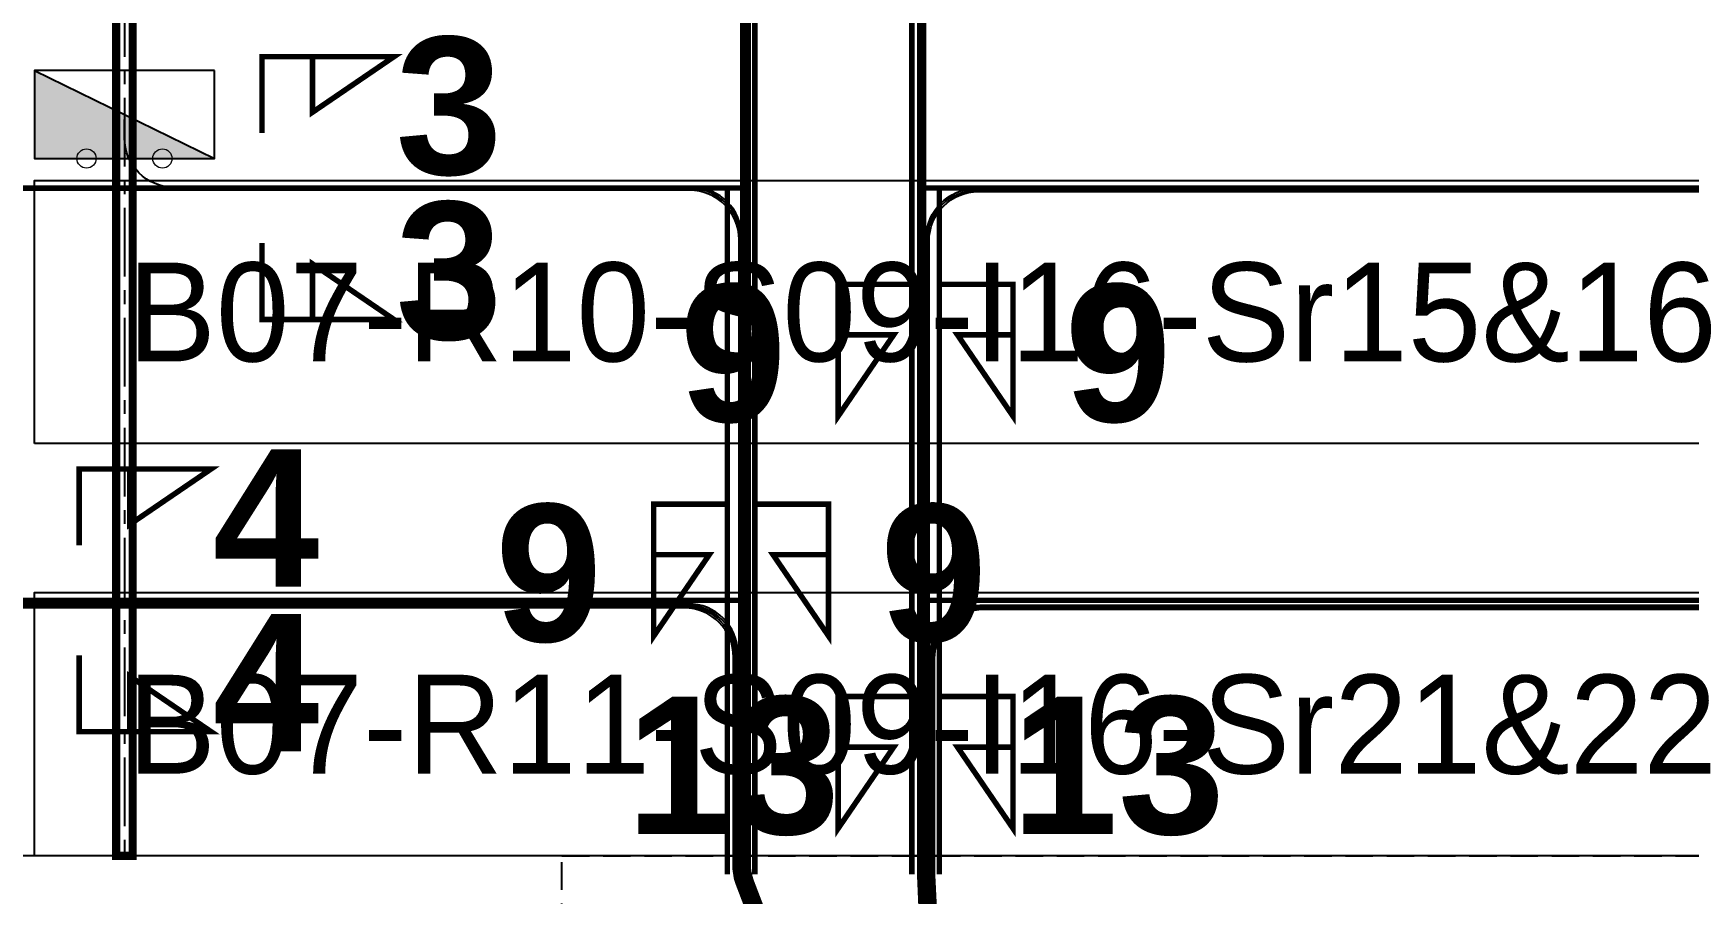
# Model space of a CAD drawing. Header units: metres. Extents: x 529751 to 530334, y 2674512 to 2674787.
# Drawn here: x 530009.9 to 530040.01, y 2674706.1 to 2674721.76 of the extents above; entities that cross this region are included whole.
import ezdxf
from ezdxf.enums import TextEntityAlignment as Align

# ---------------------------------------------------------------- set-up
doc = ezdxf.new("R2010")
doc.units = ezdxf.units.M
doc.linetypes.add('CENTER', pattern=[2, 1.25, -0.25, 0.25, -0.25])
doc.linetypes.add('DASHED', pattern=[0.75, 0.5, -0.25])
for name, color, linetype in [('DC Trench BL-07', 40, 'Continuous'), ('E-Inverter Grouping', 2, 'Continuous'), ('IDT', 7, 'Continuous'), ('Inverter Block-07', 7, 'Continuous'), ('LT Cable(AG) INV to LT Panel BL-07', 2, 'Continuous'), ('Messenger Wire Block-07 (Master Path)', 30, 'Continuous'), ('Messenger Wire Block-07 (MW Path)', 191, 'Continuous'), ('Messenger Wire Exc Link', 7, 'Continuous'), ('MMS Table Block-07', 8, 'Continuous'), ('Plan Line - DC BL-07', 40, 'Continuous'), ('Section Marking BL-07', 2, 'Continuous')]:
    doc.layers.add(name, color=color, linetype=linetype)
doc.layers.add('PILE', color=1, linetype='Continuous', lineweight=15)
doc.styles.add('BoldTextStyle', font='arialbd.ttf')
doc.styles.get("Standard").update_dxf_attribs({"font": 'Adani Regular.ttf'})

# ---------------------------------------------------------------- blocks, each defined once
blk = doc.blocks.new('MMS Table (32.292 x 4.788)')
at = {"color": 0}
blk.add_lwpolyline([(0, -0.002), (0, 4.786), (32.292, 4.786), (32.292, -0.002)], close=True, dxfattribs=at)
at = {"color": 7}
blk.add_attdef('ID1', text='', height=1.8, dxfattribs=at).set_placement((16.146, 2.392), align=Align.MIDDLE_CENTER)
blk = doc.blocks.new('Inverter Block')
h = blk.add_hatch(color=0)
h.dxf.hatch_style = 1
h.paths.add_polyline_path([(-1.45626680040732, 2.268553860427346), (-1.45626680040732, 0.8461538604460657), (1.456266799941659, 0.8461538604460657)])
at = {"color": 0}
blk.add_lwpolyline([(1.456266799941659, 2.268553860427346), (-1.45626680040732, 2.268553860427346), (-1.45626680040732, 0.8461538604460657), (1.456266799941659, 0.8461538604460657)], close=True, dxfattribs=at)
blk.add_lwpolyline([(-1.45626680040732, 2.268553860427346), (1.456266799941659, 0.8461538604460657)], dxfattribs=at)
at = {"layer": 'PILE'}
for centre in [(-0.6133333332836628, 0.8461538517731242), (0.6133333332836628, 0.8461538691190071)]:
    blk.add_circle(centre, 0.1555555555588536, dxfattribs=at)
at = {"color": 7}
blk.add_attdef('ID', (-1.45626680040732, 3.006027238734532), '', height=1.8, dxfattribs=at)
blk = doc.blocks.new('IDT')
at = {"layer": 'IDT', "color": 243, "linetype": 'DASHED'}
blk.add_lwpolyline([(45.49999999962691, 32.58580025943296), (45.4999999996269, -4.032314963696315), (-1.30442248516332e-09, -4.032314963696308), (-1.304414354308392e-09, 32.58580025943297)], close=True, dxfattribs=at)

msp = doc.modelspace()

# ---------------------------------------------------------------- linework, layer by layer
at = {"layer": 'DC Trench BL-07', "color": 40, "const_width": 0.15}
msp.add_lwpolyline([(530011.715, 2674786.577), (530011.415, 2674786.577), (530011.415, 2674706.789), (530011.715, 2674706.789)], close=True, dxfattribs=at)
at = {"layer": 'E-Inverter Grouping'}
msp.add_lwpolyline([(530042.2192843688, 2674706.789169281), (529945.1432843688, 2674706.789169281), (529945.1432843688, 2674726.57716928), (529977.5352843688, 2674726.57716928), (529977.5352843688, 2674734.07716928), (530042.2192843688, 2674734.07716928)], close=True, dxfattribs=at)
at = {"layer": 'LT Cable(AG) INV to LT Panel BL-07'}
for points in [[(530034.9672512622, 2674691.824607895), (530032.3280925101, 2674691.824607895, -0.1608732800929941), (530031.792042292, 2674692.001662417), (530030.293972824, 2674693.112452221, 0.1032748659291951), (530029.933871137, 2674693.187632983), (530024.1857843694, 2674693.187632983, -0.4142135623936106), (530023.2857843692, 2674694.087632983), (530023.2857843692, 2674705.271413559, 0.09116602488702842), (530023.2269258526, 2674705.591540105), (530022.9507594894, 2674706.317174975, -0.09116602490241521), (530022.8919009728, 2674706.63730152), (530022.8919009728, 2674778.14966928, 0.414213562373095), (530021.9919009728, 2674779.04966928), (529818.1135845185, 2674779.04966928, -0.414213562373095), (529817.2135845185, 2674779.94966928), (529817.2135845185, 2674780.189769275)], [(530032.9763580416, 2674691.849607895), (530032.3350533935, 2674691.849607895, -0.160730767332005), (530031.7994049862, 2674692.026364655), (530030.2991922358, 2674693.137452221, 0.1032748659037654), (530029.939090549, 2674693.212632983), (530024.2107843691, 2674693.212632983, -0.414213562373095), (530023.3107843691, 2674694.112632983), (530023.3107843691, 2674705.276010063, 0.09116602488702842), (530023.2519258525, 2674705.596136609), (530022.9757594893, 2674706.321771479, -0.09116602490241521), (530022.9169009727, 2674706.641898024), (530022.9169009727, 2674778.17466928, 0.414213562373095), (530022.0169009727, 2674779.07466928), (529915.2895845185, 2674779.07466928, -0.414213562373095), (529914.3895845185, 2674779.97466928), (529914.3895845185, 2674780.189769275)], [(530032.9763580416, 2674691.874607895), (530032.3420089537, 2674691.874607895, -0.1605889471216915), (530031.8067605869, 2674692.051068549), (530030.3044116478, 2674693.162452221, 0.1032748658955891), (530029.944309961, 2674693.237632983), (530024.2357843692, 2674693.237632983, -0.414213562373095), (530023.3357843691, 2674694.137632983), (530023.3357843691, 2674705.280606567, 0.09116602484932376), (530023.2769258524, 2674705.600733113), (530023.0007594895, 2674706.326367983, -0.09116602482896763), (530022.9419009727, 2674706.646494528), (530022.9419009727, 2674778.19966928, 0.414213562373095), (530022.0419009727, 2674779.09966928), (530012.4655845185, 2674779.09966928, -0.414213562373095), (530011.5655845185, 2674779.99966928), (530011.5655845185, 2674780.187769276)], [(530032.7297259909, 2674691.903058467), (530033.2737900382, 2674693.051564918, 0.1110529009154875), (530033.360435484, 2674693.436862685), (530033.360435484, 2674696.2730174, 0.214018632209244), (530033.0589023173, 2674696.945205952), (530026.3446447935, 2674702.923082886, -0.2140186322223005), (530026.0431116269, 2674703.595271438), (530026.043111627, 2674705.392493652, 0.01142490911219348), (530026.0421720668, 2674705.433607223), (530025.9967239292, 2674706.427454803, -0.01142490909771339), (530025.995784369, 2674706.468568373), (530025.995784369, 2674778.17466928, -0.414213562373095), (530026.895784369, 2674779.07466928), (530072.0729842186, 2674779.07466928, 0.414213562373095), (530072.9729842186, 2674779.97466928), (530072.9729842186, 2674780.187769276)], [(530034.9672512622, 2674691.749607896), (530032.3071776861, 2674691.749607896, -0.1613050226416307), (530031.7699113016, 2674691.927565769), (530030.2783145879, 2674693.037452221, 0.1032748659539574), (530029.9182129009, 2674693.112632983), (530024.1107843693, 2674693.112632983, -0.414213562393429), (530023.2107843691, 2674694.012632983), (530023.2107843691, 2674705.257624047, 0.09116602488702842), (530023.1519258525, 2674705.577750593), (530022.8757594894, 2674706.303385463, -0.09116602490241521), (530022.8169009727, 2674706.623512009), (530022.8169009727, 2674748.07466928, 0.414213562373095), (530021.9169009727, 2674748.97466928), (529818.1135845185, 2674748.97466928, -0.414213562373095), (529817.2135845185, 2674749.87466928), (529817.2135845185, 2674750.189769275)], [(530034.9672512622, 2674691.774607895), (530032.3141546798, 2674691.774607895, -0.1611604026323243), (530031.7772954844, 2674691.952262961), (530030.2835339999, 2674693.062452221, 0.1032748659456602), (530029.9234323129, 2674693.137632983), (530024.1357843693, 2674693.137632983, -0.4142135623934891), (530023.2357843692, 2674694.037632983), (530023.2357843692, 2674705.262220552, 0.09116602484932376), (530023.1769258524, 2674705.582347097), (530022.9007594895, 2674706.307981967, -0.09116602482896763), (530022.8419009728, 2674706.628108513), (530022.8419009728, 2674748.09966928, 0.414213562373095), (530021.9419009727, 2674748.99966928), (529915.2895845185, 2674748.99966928, -0.414213562373095), (529914.3895845185, 2674749.89966928), (529914.3895845185, 2674750.189769275)], [(530034.9672512622, 2674691.799607895), (530032.3211262797, 2674691.799607895, -0.1610164901726146), (530031.7846724692, 2674691.976961848), (530030.288753412, 2674693.087452221, 0.1032748659374062), (530029.928651725, 2674693.162632983), (530024.1607843693, 2674693.162632983, -0.4142135623935497), (530023.2607843692, 2674694.062632983), (530023.2607843692, 2674705.266817056, 0.09116602484932376), (530023.2019258525, 2674705.586943601), (530022.9257594895, 2674706.312578471, -0.09116602482896763), (530022.8669009728, 2674706.632705017), (530022.8669009728, 2674748.12466928, 0.414213562373095), (530021.9669009728, 2674749.02466928), (530012.4655845185, 2674749.02466928, -0.414213562373095), (530011.5655845185, 2674749.92466928), (530011.5655845185, 2674750.187769276)], [(530037.124251262, 2674691.674607896), (530032.2862141087, 2674691.674607896, -0.1617431794385574), (530031.7477152145, 2674691.853484508), (530030.2626563521, 2674692.962452221, 0.1032748659251984), (530029.9025546652, 2674693.037632983), (530024.0357843693, 2674693.037632983, -0.4142135623932508), (530023.1357843692, 2674693.937632983), (530023.1357843692, 2674705.243834536, 0.09116602488702842), (530023.0769258526, 2674705.563961082), (530022.8007594894, 2674706.289595952, -0.09116602490241521), (530022.7419009728, 2674706.609722497), (530022.7419009728, 2674717.99966928, 0.414213562373095), (530021.8419009728, 2674718.89966928), (529818.1135845185, 2674718.89966928, -0.414213562373095), (529817.2135845185, 2674719.79966928), (529817.2135845185, 2674720.189769275)], [(530037.124251262, 2674691.699607896), (530032.2932074246, 2674691.699607896, -0.1615964057652998), (530031.7551212024, 2674691.878176528), (530030.267875764, 2674692.987452221, 0.1032748659169098), (530029.9077740771, 2674693.062632983), (530024.0607843694, 2674693.062632983, -0.4142135623933099), (530023.1607843692, 2674693.962632983), (530023.1607843692, 2674705.24843104, 0.09116602491179598), (530023.1019258525, 2674705.568557586), (530022.8257594893, 2674706.294192456, -0.0911660249047674), (530022.7669009727, 2674706.614319001), (530022.7669009728, 2674718.02466928, 0.4142135623758648), (530021.8669009728, 2674718.92466928), (529915.2895845185, 2674718.92466928, -0.414213562373095), (529914.3895845185, 2674719.82466928), (529914.3895845185, 2674720.189769275)], [(530037.124251262, 2674691.724607896), (530032.3001952762, 2674691.724607896, -0.1614503553346443), (530031.7625198864, 2674691.902870287), (530030.2730951761, 2674693.012452221, 0.1032748659622984), (530029.912993489, 2674693.087632983), (530024.0857843693, 2674693.087632983, -0.4142135623933694), (530023.1857843691, 2674693.987632983), (530023.1857843691, 2674705.253027544, 0.09116602486226091), (530023.1269258524, 2674705.573154089), (530022.8507594896, 2674706.298788959, -0.09116602484182933), (530022.7919009728, 2674706.618915504), (530022.7919009727, 2674718.04966928, 0.4142135623703297), (530021.8919009727, 2674718.94966928), (530012.4655845185, 2674718.94966928, -0.414213562373095), (530011.5655845185, 2674719.84966928), (530011.5655845185, 2674720.187769276)], [(530037.7145009708, 2674690.362913748), (530037.7145009708, 2674690.674607896, 0.4142135623503636), (530036.8145009708, 2674691.574607896), (530032.2581857154, 2674691.574607896, -0.162337611421643), (530031.7180175023, 2674691.754734087), (530030.2417787043, 2674692.862452222, 0.1032748659755237), (530029.8816770173, 2674692.937632984), (530023.9357843694, 2674692.937632983, -0.4142135624129404), (530023.0357843692, 2674693.837632983), (530023.0357843692, 2674705.22544852, 0.09116602488702842), (530022.9769258526, 2674705.545575066), (530022.7007594894, 2674706.271209936, -0.09116602490241521), (530022.6419009728, 2674706.591336482), (530022.6419009728, 2674710.39966928, 0.414213562373095), (530021.7419009728, 2674711.29966928), (530009.2787843688, 2674711.29966928, 0.414213562373095), (530008.3787843687, 2674710.39966928), (530008.3787843687, 2674689.69966928, -0.414213562373095), (530007.4787843687, 2674688.79966928), (529785.7215845186, 2674688.79966928, -0.414213562373095), (529784.8215845185, 2674689.69966928), (529784.8215845185, 2674690.189769275)], [(530037.7395009708, 2674690.362913748), (530037.7395009708, 2674690.699607896, 0.4142135623503636), (530036.8395009708, 2674691.599607896), (530032.2652011317, 2674691.599607896, -0.1621878920467523), (530031.7254530671, 2674691.779419013), (530030.2469981163, 2674692.887452221, 0.1032748659503297), (530029.8868964292, 2674692.962632983), (530023.9607843693, 2674692.962632983, -0.4142135623930754), (530023.0607843691, 2674693.862632983), (530023.0607843691, 2674705.230045024, 0.09116602488702842), (530023.0019258525, 2674705.55017157), (530022.7257594893, 2674706.27580644, -0.09116602490241521), (530022.6669009727, 2674706.595932986), (530022.6669009727, 2674710.42466928, 0.414213562373095), (530021.7669009727, 2674711.32466928), (530009.2537843689, 2674711.32466928, 0.414213562373095), (530008.3537843688, 2674710.42466928), (530008.3537843688, 2674689.72466928, -0.414213562373095), (530007.4537843688, 2674688.82466928), (529850.5055845185, 2674688.82466928, -0.414213562373095), (529849.6055845185, 2674689.72466928), (529849.6055845185, 2674690.189769275)], [(530037.7645009708, 2674690.362913748), (530037.7645009708, 2674690.724607896, 0.4142135623503636), (530036.8645009708, 2674691.624607896), (530032.2722109865, 2674691.624607896, -0.1620389171070943), (530031.7328811833, 2674691.804105735), (530030.2522175282, 2674692.912452221, 0.1032748659419083), (530029.8921158412, 2674692.987632983), (530023.9857843693, 2674692.987632983, -0.4142135623931337), (530023.0857843691, 2674693.887632983), (530023.0857843691, 2674705.234641528, 0.09116602492473314), (530023.0269258524, 2674705.554768074), (530022.7507594895, 2674706.280402943, -0.0911660249176253), (530022.6919009727, 2674706.600529489), (530022.6919009727, 2674710.44966928, 0.414213562373095), (530021.7919009727, 2674711.34966928), (530009.2287843688, 2674711.34966928, 0.414213562373095), (530008.3287843688, 2674710.44966928), (530008.3287843688, 2674689.74966928, -0.414213562373095), (530007.4287843688, 2674688.84966928), (529915.2895845185, 2674688.84966928, -0.414213562373095), (529914.3895845185, 2674689.74966928), (529914.3895845185, 2674690.189769275)], [(530037.124251262, 2674691.649607896), (530032.2792153044, 2674691.649607896, -0.1618906813487585), (530031.7403018874, 2674691.828794238), (530030.2574369402, 2674692.937452221, 0.1032748659335312), (530029.8973352532, 2674693.012632983), (530024.0107843693, 2674693.012632983, -0.414213562393192), (530023.1107843692, 2674693.912632983), (530023.1107843692, 2674705.239238032, 0.09116602492473314), (530023.0519258524, 2674705.559364578), (530022.7757594895, 2674706.284999447, -0.0911660249176253), (530022.7169009728, 2674706.605125993), (530022.7169009728, 2674710.47466928, 0.414213562373095), (530021.8169009727, 2674711.37466928), (530009.2037843688, 2674711.37466928, 0.414213562373095), (530008.3037843688, 2674710.47466928), (530008.3037843688, 2674689.77466928, -0.414213562373095), (530007.4037843688, 2674688.87466928), (529980.0735845185, 2674688.87466928, -0.414213562373095), (529979.1735845185, 2674689.77466928), (529979.1735845185, 2674690.189769275)]]:
    msp.add_lwpolyline(points, format="xyb", dxfattribs=at)
at = {"layer": 'LT Cable(AG) INV to LT Panel BL-07', "color": 5}
for points in [[(530033.9981633113, 2674692.23201235, -0.3219602244556015), (530033.3854354839, 2674693.084933623), (530033.3854354839, 2674696.284232005, 0.2140186322071782), (530033.0839023172, 2674696.956420557), (530026.3696447936, 2674702.934297491, -0.214018632206445), (530026.0681116269, 2674703.606486043), (530026.0681116269, 2674705.393064972, 0.01142490906811448), (530026.0671720667, 2674705.434178542), (530026.0217239292, 2674706.428026123, -0.01142490906867783), (530026.020784369, 2674706.469139693), (530026.0207843689, 2674778.14966928, -0.4142135623735648), (530026.9207843689, 2674779.04966928), (530169.2489842186, 2674779.04966928, 0.414213562373095), (530170.1489842186, 2674779.94966928), (530170.1489842186, 2674780.187769276)], [(530033.9981633113, 2674692.265844712, -0.3138504645111502), (530033.4104354839, 2674693.109933623), (530033.4104354839, 2674696.29544661, 0.214018632209244), (530033.1089023172, 2674696.967635162), (530026.3946447935, 2674702.945512096, -0.2140186322224331), (530026.0931116268, 2674703.617700648), (530026.0931116269, 2674705.393636292, 0.01142490908431702), (530026.0921720667, 2674705.434749863), (530026.0467239292, 2674706.428597443, -0.01142490906867772), (530026.045784369, 2674706.469711014), (530026.0457843689, 2674778.12466928, -0.414213562373565), (530026.9457843689, 2674779.02466928), (530266.4249842186, 2674779.02466928, 0.414213562373095), (530267.3249842186, 2674779.92466928), (530267.3249842186, 2674780.187769276)], [(530033.9981633113, 2674692.300519169, -0.3056893251877708), (530033.4354354839, 2674693.134933623), (530033.4354354839, 2674696.306661215, 0.214018632209244), (530033.1339023173, 2674696.978849767), (530026.4196447935, 2674702.956726701, -0.2140186322225003), (530026.1181116268, 2674703.628915253), (530026.118111627, 2674705.394207612, 0.01142490911247951), (530026.1171720667, 2674705.435321182), (530026.0717239291, 2674706.429168763, -0.01142490909771339), (530026.0707843689, 2674706.470282333), (530026.0707843689, 2674748.09966928, -0.414213562373095), (530026.9707843689, 2674748.99966928), (530072.0729842186, 2674748.99966928, 0.414213562373095), (530072.9729842186, 2674749.89966928), (530072.9729842186, 2674750.187769276)], [(530033.9981633113, 2674692.336065385, -0.2974664335516218), (530033.460435484, 2674693.159933623), (530033.460435484, 2674696.31787582, 0.214018632209244), (530033.1589023173, 2674696.990064372), (530026.4446447935, 2674702.967941307, -0.2140186322225683), (530026.1431116269, 2674703.640129858), (530026.143111627, 2674705.394778932, 0.01142490911257722), (530026.1421720667, 2674705.435892502), (530026.0967239292, 2674706.429740083, -0.01142490909771339), (530026.0957843689, 2674706.470853653), (530026.0957843689, 2674748.07466928, -0.414213562373095), (530026.995784369, 2674748.97466928), (530169.2489842186, 2674748.97466928, 0.414213562373095), (530170.1489842186, 2674749.87466928), (530170.1489842186, 2674750.187769276)], [(530036.067251262, 2674692.284933623), (530034.385435484, 2674692.284933623, -0.4142135623503636), (530033.485435484, 2674693.184933623), (530033.485435484, 2674696.329090425, 0.214018632209244), (530033.1839023173, 2674697.001278977), (530026.4696447935, 2674702.979155912, -0.2140186322226368), (530026.1681116269, 2674703.651344463), (530026.168111627, 2674705.395350252, 0.01142490911267627), (530026.1671720668, 2674705.436463823), (530026.1217239292, 2674706.430311403, -0.01142490909771339), (530026.120784369, 2674706.471424974), (530026.120784369, 2674748.04966928, -0.414213562373095), (530027.020784369, 2674748.94966928), (530266.4249842186, 2674748.94966928, 0.414213562373095), (530267.3249842186, 2674749.84966928), (530267.3249842186, 2674750.187769276)], [(530036.067251262, 2674692.309933623), (530034.4104354839, 2674692.309933623, -0.4142135623503636), (530033.5104354839, 2674693.209933623), (530033.5104354839, 2674696.340305031, 0.2140186322278064), (530033.2089023172, 2674697.012493582), (530026.4946447934, 2674702.990370516, -0.2140186322420662), (530026.1931116268, 2674703.662559068), (530026.1931116269, 2674705.395921572, 0.0114249091127762), (530026.1921720667, 2674705.437035142), (530026.1467239291, 2674706.430882723, -0.01142490909771339), (530026.1457843689, 2674706.471996293), (530026.1457843689, 2674718.02466928, -0.414213562373095), (530027.0457843689, 2674718.92466928), (530072.0729842186, 2674718.92466928, 0.414213562373095), (530072.9729842186, 2674719.82466928), (530072.9729842186, 2674720.187769276)], [(530036.067251262, 2674692.334933623), (530034.4354354839, 2674692.334933623, -0.4142135623503636), (530033.5354354839, 2674693.234933623), (530033.5354354839, 2674696.351519636, 0.2140186322278064), (530033.2339023172, 2674697.023708188), (530026.5196447935, 2674703.001585121, -0.2140186322421362), (530026.2181116268, 2674703.673773673), (530026.2181116269, 2674705.396492892, 0.01142490911287791), (530026.2171720667, 2674705.437606463), (530026.1717239291, 2674706.431454043, -0.01142490909771339), (530026.1707843689, 2674706.472567614), (530026.1707843689, 2674717.99966928, -0.414213562373095), (530027.0707843689, 2674718.89966928), (530169.2489842186, 2674718.89966928, 0.414213562373095), (530170.1489842186, 2674719.79966928), (530170.1489842186, 2674720.187769276)], [(530036.067251262, 2674692.359933623), (530034.460435484, 2674692.359933623, -0.4142135623503636), (530033.5604354839, 2674693.259933623), (530033.5604354839, 2674696.362734241, 0.2140186322278064), (530033.2589023173, 2674697.034922793), (530026.5446447935, 2674703.012799726, -0.2140186322422068), (530026.2431116268, 2674703.684988278), (530026.243111627, 2674705.397064212, 0.01142490911298006), (530026.2421720667, 2674705.438177783), (530026.1967239291, 2674706.432025363, -0.01142490909771339), (530026.1957843689, 2674706.473138934), (530026.1957843689, 2674717.97466928, -0.414213562373095), (530027.0957843689, 2674718.87466928), (530266.4249842186, 2674718.87466928, 0.414213562373095), (530267.3249842186, 2674719.77466928), (530267.3249842186, 2674720.187769276)], [(530038.0082512621, 2674692.384933623), (530034.485435484, 2674692.384933623, -0.4142135623503636), (530033.585435484, 2674693.284933622), (530033.585435484, 2674696.373948846, 0.2140186322278064), (530033.2839023173, 2674697.046137398), (530026.5696447935, 2674703.024014331, -0.2140186322422782), (530026.2681116269, 2674703.696202883), (530026.268111627, 2674705.397635532, 0.01142490914115032), (530026.2671720667, 2674705.438749102), (530026.221723929, 2674706.432596683, -0.01142490913229269), (530026.2207843688, 2674706.473710254), (530026.2207843689, 2674710.44966928, -0.4142135623661022), (530027.120784369, 2674711.34966928), (530075.6797843687, 2674711.34966928, -0.414213562373095), (530076.5797843687, 2674710.44966928), (530076.5797843687, 2674689.74966928, 0.414213562373095), (530077.4797843688, 2674688.84966928), (530104.4649842186, 2674688.84966928, 0.414213562373095), (530105.3649842186, 2674689.74966928), (530105.3649842186, 2674690.189769275)], [(530038.0082512621, 2674692.409933622), (530034.510435484, 2674692.409933622, -0.4142135623503636), (530033.610435484, 2674693.309933622), (530033.610435484, 2674696.385163451, 0.2140186322298722), (530033.3089023172, 2674697.057352003), (530026.5946447934, 2674703.035228936, -0.2140186322567406), (530026.2931116268, 2674703.707417488), (530026.293111627, 2674705.398206852, 0.01142490915826398), (530026.2921720668, 2674705.439320423), (530026.2467239291, 2674706.433168003, -0.011424909132324), (530026.2457843688, 2674706.474281574), (530026.245784369, 2674710.42466928, -0.4142135623660652), (530027.145784369, 2674711.32466928), (530075.6547843687, 2674711.32466928, -0.414213562373095), (530076.5547843687, 2674710.42466928), (530076.5547843687, 2674689.72466928, 0.414213562373095), (530077.4547843687, 2674688.82466928), (530169.2489842186, 2674688.82466928, 0.414213562373095), (530170.1489842186, 2674689.72466928), (530170.1489842186, 2674690.189769275)], [(530038.0082512621, 2674692.434933622), (530034.5354354839, 2674692.434933622, -0.4142135623503636), (530033.6354354839, 2674693.334933622), (530033.6354354839, 2674696.396378056, 0.2140186322278064), (530033.3339023172, 2674697.068566608), (530026.6196447934, 2674703.046443542, -0.214018632242423), (530026.3181116268, 2674703.718632093), (530026.3181116269, 2674705.398778172, 0.01142490911329585), (530026.3171720667, 2674705.439891743), (530026.2717239291, 2674706.433739323, -0.01142490909771339), (530026.2707843689, 2674706.474852894), (530026.2707843689, 2674710.39966928, -0.414213562373095), (530027.1707843689, 2674711.29966928), (530075.6297843688, 2674711.29966928, -0.414213562373095), (530076.5297843688, 2674710.39966928), (530076.5297843688, 2674689.69966928, 0.414213562373095), (530077.4297843688, 2674688.79966928), (530234.0329842186, 2674688.79966928, 0.414213562373095), (530234.9329842186, 2674689.69966928), (530234.9329842186, 2674690.189769275)], [(530038.0082512621, 2674692.459933622), (530034.5604354839, 2674692.459933622, -0.4142135623503636), (530033.6604354839, 2674693.359933622), (530033.6604354839, 2674696.407592661, 0.2140186322185252), (530033.3589023172, 2674697.079781213), (530026.6446447935, 2674703.057658147, -0.2140186322328164), (530026.3431116268, 2674703.729846699), (530026.3431116269, 2674705.399349493, 0.01142490911340334), (530026.3421720667, 2674705.440463063), (530026.2967239291, 2674706.434310643, -0.01142490909771339), (530026.2957843689, 2674706.475424214), (530026.2957843689, 2674710.37466928, -0.414213562373095), (530027.1957843689, 2674711.27466928), (530075.6047843688, 2674711.27466928, -0.414213562373095), (530076.5047843688, 2674710.37466928), (530076.5047843688, 2674689.67466928, 0.414213562373095), (530077.4047843688, 2674688.77466928), (530298.8169842185, 2674688.77466928, 0.414213562373095), (530299.7169842186, 2674689.67466928), (530299.7169842186, 2674690.189769275)]]:
    msp.add_lwpolyline(points, format="xyb", dxfattribs=at)
at = {"layer": 'Messenger Wire Block-07 (Master Path)'}
for points in [[(530022.7794009728, 2674706.451143112), (530022.7794009728, 2674778.937169279)], [(530026.1332843689, 2674706.451143112), (530026.1332843689, 2674778.93716928)], [(529815.5752843688, 2674718.93716928), (530022.7794009728, 2674718.93716928)], [(530026.1332843689, 2674718.93716928), (530268.9632843687, 2674718.93716928)], [(530008.2412843688, 2674711.43716928), (530022.7794009728, 2674711.43716928)], [(530026.1332843689, 2674711.43716928), (530076.6672843688, 2674711.43716928)]]:
    msp.add_lwpolyline(points, dxfattribs=at)
at = {"layer": 'Messenger Wire Block-07 (MW Path)', "const_width": 0.1}
for points in [[(530023.0294009728, 2674706.451143112), (530023.0294009728, 2674778.937169279)], [(530025.8832843689, 2674706.451143112), (530025.8832843689, 2674778.93716928)], [(529815.5752843688, 2674718.93716928), (530022.7794009728, 2674718.93716928)], [(530022.5294009728, 2674706.451143112), (530022.5294009728, 2674718.93716928)], [(530026.1332843689, 2674718.93716928), (530268.9632843687, 2674718.93716928)], [(530026.3832843689, 2674706.451143112), (530026.3832843689, 2674718.93716928)], [(530008.2412843688, 2674711.43716928), (530022.7794009728, 2674711.43716928)], [(530026.1332843689, 2674711.43716928), (530076.6672843688, 2674711.43716928)]]:
    msp.add_lwpolyline(points, dxfattribs=at)
at = {"layer": 'Messenger Wire Exc Link'}
for points in [[(530023.1732843692, 2674705.416203433), (530022.7794009728, 2674706.451143112)], [(530026.180611627, 2674705.416203433), (530026.1332843689, 2674706.451143112)]]:
    msp.add_lwpolyline(points, dxfattribs=at)
at = {"layer": 'Plan Line - DC BL-07', "color": 6, "linetype": 'CENTER'}
msp.add_lwpolyline([(530011.5655845185, 2674786.57716928), (530011.5655845185, 2674706.78916928)], dxfattribs=at)
at = {"layer": 'Section Marking BL-07', "color": 94, "lineweight": 35, "true_color": 0x00a500, "const_width": 0.1}
for points in [[(530014.0655845185, 2674719.93716928), (530014.0655845185, 2674721.32716928), (530016.4655845185, 2674721.32716928), (530014.9855845185, 2674720.31716928), (530014.9855845185, 2674721.32716928)], [(530014.0655845185, 2674717.93716928), (530014.0655845185, 2674716.54716928), (530016.4655845185, 2674716.54716928), (530014.9855845185, 2674717.55716928), (530014.9855845185, 2674716.54716928)], [(530025.933284369, 2674717.18716928), (530024.5432843689, 2674717.18716928), (530024.5432843689, 2674714.78716928), (530025.553284369, 2674716.26716928), (530024.5432843689, 2674716.26716928)], [(530026.3332843689, 2674717.18716928), (530027.7232843689, 2674717.18716928), (530027.7232843689, 2674714.78716928), (530026.7132843689, 2674716.26716928), (530027.7232843689, 2674716.26716928)], [(530010.7412843688, 2674712.43716928), (530010.7412843688, 2674713.82716928), (530013.1412843688, 2674713.82716928), (530011.6612843688, 2674712.81716928), (530011.6612843688, 2674713.82716928)], [(530022.5794009728, 2674713.18716928), (530021.1894009728, 2674713.18716928), (530021.1894009728, 2674710.78716928), (530022.1994009728, 2674712.26716928), (530021.1894009728, 2674712.26716928)], [(530022.9794009727, 2674713.18716928), (530024.3694009727, 2674713.18716928), (530024.3694009727, 2674710.78716928), (530023.3594009727, 2674712.26716928), (530024.3694009727, 2674712.26716928)], [(530010.7412843688, 2674710.43716928), (530010.7412843688, 2674709.04716928), (530013.1412843688, 2674709.04716928), (530011.6612843688, 2674710.05716928), (530011.6612843688, 2674709.04716928)], [(530025.933284369, 2674709.68716928), (530024.5432843689, 2674709.68716928), (530024.5432843689, 2674707.28716928), (530025.553284369, 2674708.76716928), (530024.5432843689, 2674708.76716928)], [(530026.3332843689, 2674709.68716928), (530027.7232843689, 2674709.68716928), (530027.7232843689, 2674707.28716928), (530026.7132843689, 2674708.76716928), (530027.7232843689, 2674708.76716928)]]:
    msp.add_lwpolyline(points, dxfattribs=at)

# ---------------------------------------------------------------- block references
at = {"layer": 'IDT', "color": 8, "rotation": 180}
msp.add_blockref('IDT', (530065.0192843679, 2674702.758854317), dxfattribs=at)
at = {"layer": 'Inverter Block-07'}
ref = msp.add_blockref('Inverter Block', (530011.5655845187, 2674718.523246188), dxfattribs=dict(at, xscale=1.124999999976148, yscale=1.124999999976148, zscale=1.124999999976148))
ref.add_attrib('ID', 'B07-I16-ASB07', (529987.9829704857, 2674719.543997598), dxfattribs={"layer": '0', "color": 7, "height": 2.024999999957067})
at = {"layer": 'MMS Table Block-07'}
for p, values in [((530009.9272843688, 2674714.291169281), {'ID1': 'B07-R10-S09-I16-Sr15&16'}), ((530009.9272843688, 2674706.791169281), {'ID1': 'B07-R11-S09-I16-Sr21&22'})]:
    msp.add_blockref('MMS Table (32.292 x 4.788)', p, dxfattribs=at).add_auto_attribs(values)

# ---------------------------------------------------------------- texts
at = {"layer": 'Section Marking BL-07', "color": 94, "true_color": 0x00a500, "style": 'BoldTextStyle'}
for s, p in [('3', (530017.4655845185, 2674720.43716928)), ('3', (530017.4655845185, 2674717.43716928)), ('9', (530022.6332843689, 2674715.93716928)), ('9', (530029.6332843689, 2674715.93716928)), ('4', (530014.1412843688, 2674712.93716928)), ('9', (530019.2794009728, 2674711.93716928)), ('9', (530026.2794009728, 2674711.93716928)), ('4', (530014.1412843688, 2674709.93716928)), ('13', (530022.6332843689, 2674708.43716928)), ('13', (530029.6332843689, 2674708.43716928))]:
    msp.add_text(s, height=2.5, dxfattribs=at).set_placement(p, align=Align.MIDDLE_CENTER)

doc.saveas('drawing.dxf')
